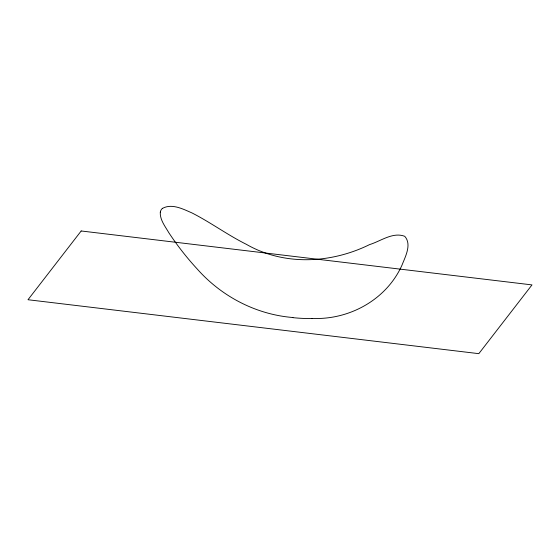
<?xml version="1.0" encoding="UTF-8"?>
<svg xmlns="http://www.w3.org/2000/svg" width="560" height="560" viewBox="0 0 560 560"><rect width="100%" height="100%" fill="white"/><g stroke="black" fill="none" stroke-linecap="round" stroke-linejoin="round"><path stroke-width="0.84" d="M160.286 212.121C159.824 219.828 165.172 226.366 168.819 232.701C177.24 245.455 186.662 257.558 197.029 268.793C221.41 296.422 256.095 314.566 292.95 317.52M162.582 208.327C172.004 203.231 183.078 209.083 191.912 212.905C210.616 222.397 227.563 234.976 246.351 244.321C284.263 266.077 331.17 263.508 369.607 244.587C380.737 241.185 392.826 231.721 404.747 236.306C411.985 244.405 405.349 256.543 402.031 265.048C386.666 299.565 349.314 320.103 312.088 318.437M312.13 318.57A112.35 67.704 12 0 1 292.957 317.66M160.342 212.156A112.35 25.424 31.9 0 1 162.533 208.299M81.179 230.972L28 299.733L478.821 353.661L532 284.9L81.179 230.972"/></g></svg>
